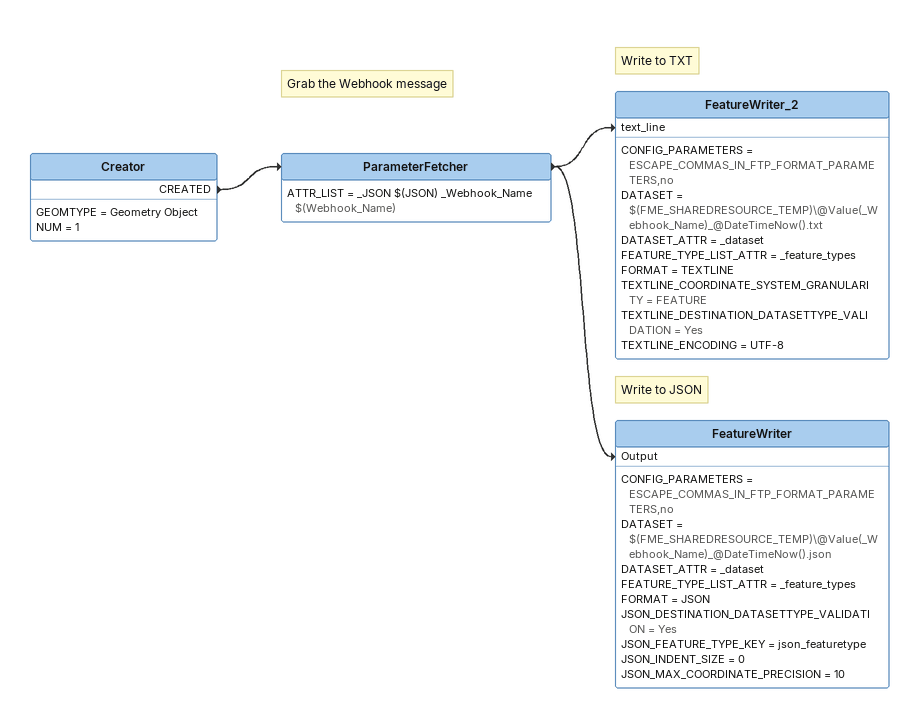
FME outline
Creator
    GEOMTYPE = Geometry Object
    NUM = 1
    CREATED -> ParameterFetcher
Note: Grab the Webhook message
ParameterFetcher
    ATTR_LIST = _JSON $(JSON) _Webhook_Name $(Webhook_Name)
    -> FeatureWriter [Output]
    -> FeatureWriter_2 [text_line]
Note: Write to TXT
FeatureWriter_2
    CONFIG_PARAMETERS = ESCAPE_COMMAS_IN_FTP_FORMAT_PARAMETERS,no
    DATASET = $(FME_SHAREDRESOURCE_TEMP)\@Value(_Webhook_Name)_@DateTimeNow().txt
    DATASET_ATTR = _dataset
    FEATURE_TYPE_LIST_ATTR = _feature_types
    FORMAT = TEXTLINE
    TEXTLINE_COORDINATE_SYSTEM_GRANULARITY = FEATURE
    TEXTLINE_DESTINATION_DATASETTYPE_VALIDATION = Yes
    TEXTLINE_ENCODING = UTF-8
Note: Write to JSON
FeatureWriter
    CONFIG_PARAMETERS = ESCAPE_COMMAS_IN_FTP_FORMAT_PARAMETERS,no
    DATASET = $(FME_SHAREDRESOURCE_TEMP)\@Value(_Webhook_Name)_@DateTimeNow().json
    DATASET_ATTR = _dataset
    FEATURE_TYPE_LIST_ATTR = _feature_types
    FORMAT = JSON
    JSON_DESTINATION_DATASETTYPE_VALIDATION = Yes
    JSON_FEATURE_TYPE_KEY = json_featuretype
    JSON_INDENT_SIZE = 0
    JSON_MAX_COORDINATE_PRECISION = 10
